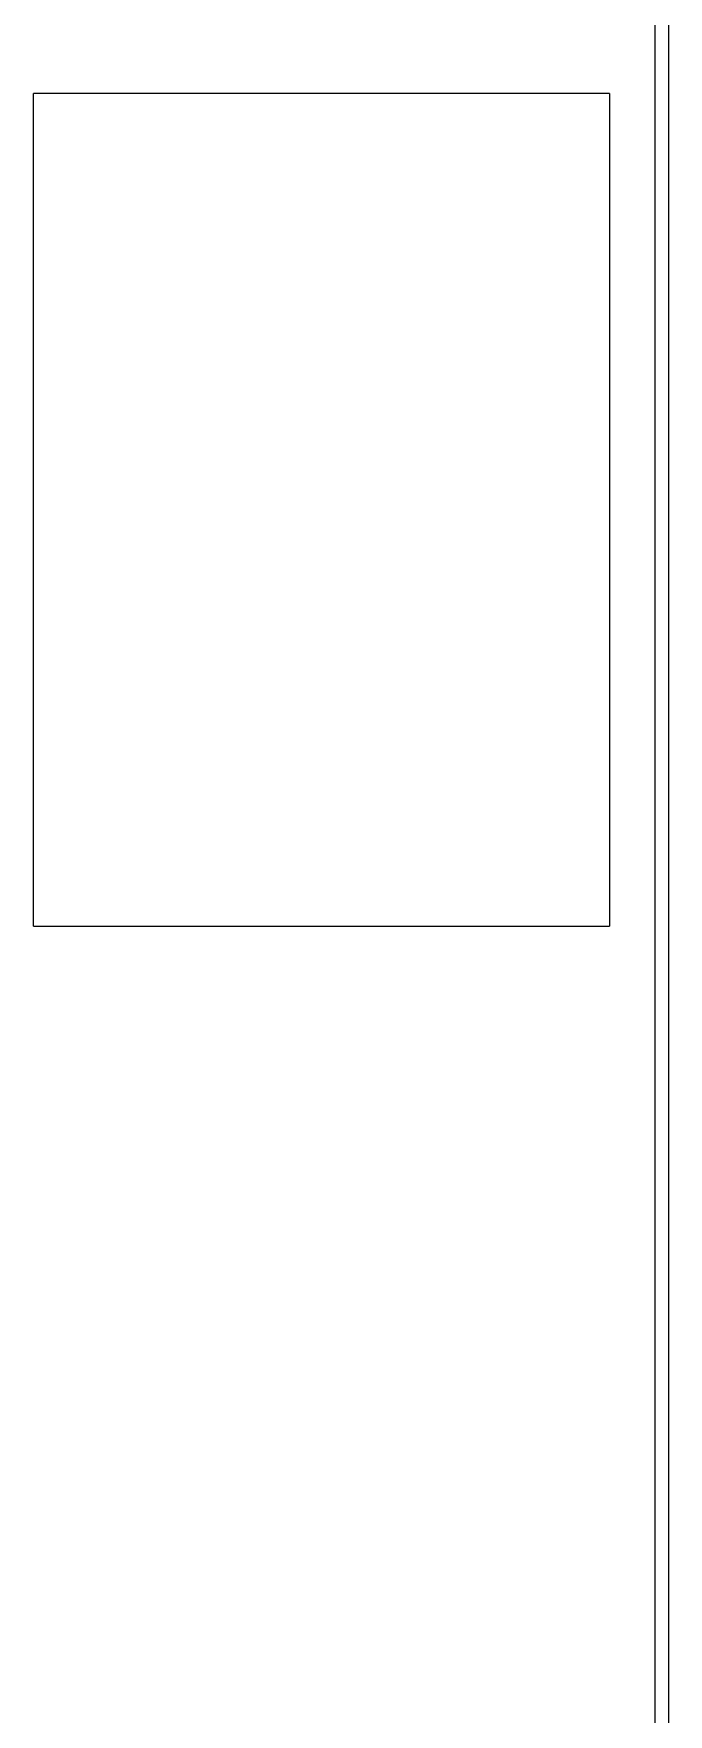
# Model space of a CAD drawing. Header units: millimetres. Extents: x 6750 to 121550, y -28210 to 66060.
# Drawn here: x 34336.46 to 34355.27, y 57703.38 to 57753.23 of the extents above; entities that cross this region are included whole.
import ezdxf

# ---------------------------------------------------------------- set-up
doc = ezdxf.new("R2010")
doc.units = ezdxf.units.MM
doc.linetypes.add('SLD-Solid', pattern=[0])
doc.layers.add('DN.1. NET LIEN MANH', color=7, linetype='Continuous', lineweight=40)

# ---------------------------------------------------------------- blocks, each defined once
blk = doc.blocks.new('A$C039E768D')
at = {"color": 7, "linetype": 'SLD-Solid', "lineweight": 25}
for p, q in [((-10.65, 24.875), (-12.55, 24.875)), ((-12.55, 22.125), (-10.65, 22.125))]:
    blk.add_line(p, q, dxfattribs=at)
blk.add_open_spline([(-10.5, 58.7858), (-10.5, 55.7418), (-10.5, 46.1719), (-10.5, 32.0018), (-10.5, 20.6753), (-10.5, 15.8906), (-10.5, 15.7)], degree=3, knots=[0.1020326, 0.1020326, 0.1020326, 0.1020326, 0.1666156, 0.3049644, 0.4020326, 0.4060597, 0.4060597, 0.4060597, 0.4060597], dxfattribs=at)
for points in [[(-10.4557, 58.3731), (-10.4557, 44.1803), (-10.4557, 29.9515), (-10.4557, 15.7)], [(-12.55, 22.125), (-12.55, 23.0418), (-12.55, 23.9584), (-12.55, 24.875)], [(-10.65, 24.875), (-10.65, 23.9584), (-10.65, 23.0418), (-10.65, 22.125)]]:
    blk.add_open_spline(points, degree=3, dxfattribs=at)
blk = doc.blocks.new('A$C00790B90')
at = {"layer": 'DN.1. NET LIEN MANH'}
blk.add_blockref('A$C039E768D', (15, 41.8), dxfattribs=at)

msp = doc.modelspace()

# ---------------------------------------------------------------- block references
at = {"layer": 'DN.1. NET LIEN MANH', "xscale": 8.981300112304329, "yscale": 8.981300112304329, "zscale": 8.981300112304329}
msp.add_blockref('A$C00790B90', (34314.458, 57152.624), dxfattribs=at)

doc.saveas('drawing.dxf')
